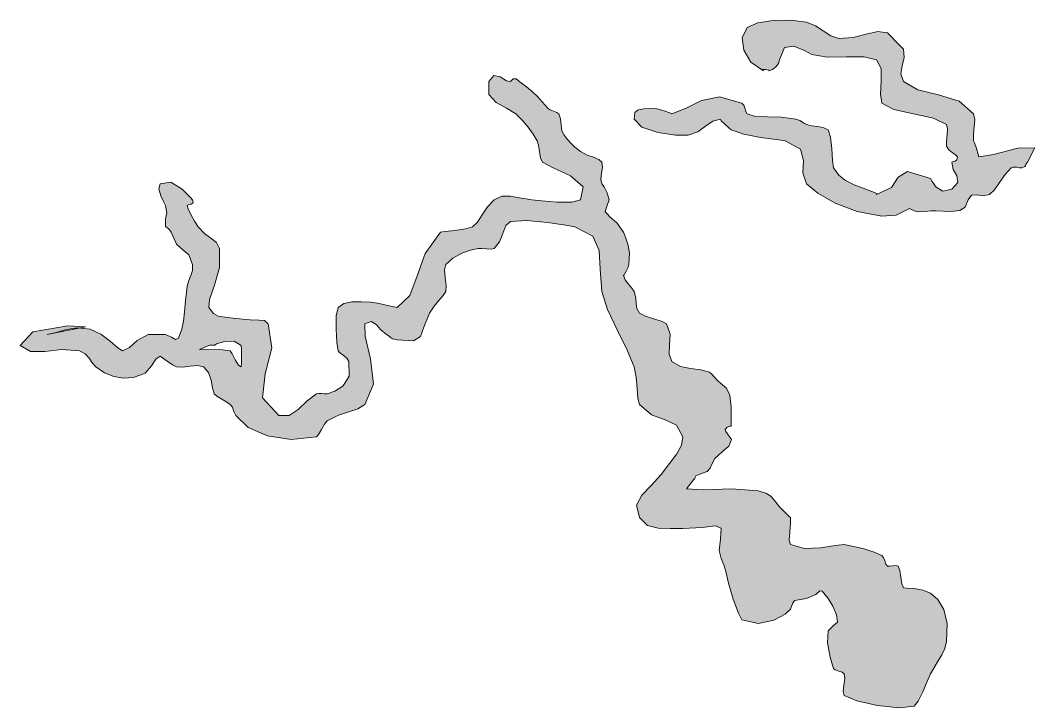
# Model space of a CAD drawing. Header units: inches. Extents: x 18 to 851, y -500 to 848.
# Drawn here: x 714.3 to 734.25, y 116.66 to 130.17 of the extents above; entities that cross this region are included whole.
import ezdxf

# ---------------------------------------------------------------- set-up
doc = ezdxf.new("R2010")
doc.units = ezdxf.units.IN
doc.header["$MEASUREMENT"] = 0
doc.layers.add('Layer 1', color=7, linetype='Continuous')

msp = doc.modelspace()

# ---------------------------------------------------------------- hatches: boundary and pattern name
at = {"layer": 'Layer 1', "true_color": 0xffffff}
msp.add_hatch(color=7, dxfattribs=at).paths.add_polyline_path([(728.595, 130.026), (728.799, 130.121), (729.104, 130.168), (729.447, 130.171), (729.76, 130.133), (729.935, 130.064), (730.089, 129.963), (730.237, 129.867), (730.395, 129.814), (730.676, 129.831), (730.933, 129.9), (731.158, 129.953), (731.348, 129.921), (731.416, 129.859), (731.523, 129.749), (731.622, 129.646), (731.665, 129.603), (731.678, 129.439), (731.64, 129.275), (731.613, 129.117), (731.665, 128.968), (731.948, 128.803), (732.353, 128.706), (732.758, 128.581), (733.042, 128.332), (733.066, 128.217), (733.057, 128.074), (733.04, 127.928), (733.042, 127.803), (733.059, 127.762), (733.098, 127.65), (733.136, 127.535), (733.147, 127.485), (733.438, 127.535), (733.914, 127.655), (734.245, 127.664), (734.101, 127.379), (734.073, 127.34), (734.067, 127.312), (734.052, 127.293), (733.994, 127.273), (733.946, 127.272), (733.885, 127.28), (733.824, 127.284), (733.783, 127.273), (733.662, 127.142), (733.555, 126.982), (733.457, 126.837), (733.359, 126.744), (733.229, 126.719), (733.104, 126.736), (733, 126.731), (732.936, 126.639), (732.878, 126.495), (732.776, 126.428), (732.596, 126.413), (732.301, 126.427), (732.211, 126.422), (732.079, 126.411), (731.951, 126.408), (731.877, 126.427), (731.781, 126.468), (731.681, 126.415), (731.52, 126.342), (731.241, 126.32), (730.753, 126.412), (730.323, 126.574), (729.982, 126.769), (729.76, 126.956), (729.685, 127.174), (729.699, 127.416), (729.638, 127.64), (729.336, 127.803), (729.16, 127.828), (728.854, 127.868), (728.525, 127.929), (728.277, 128.015), (728.23, 128.054), (728.152, 128.126), (728.083, 128.195), (728.065, 128.227), (727.914, 128.188), (727.773, 128.09), (727.62, 127.98), (727.43, 127.909), (727.185, 127.91), (726.836, 127.964), (726.519, 128.069), (726.371, 128.227), (726.385, 128.355), (726.451, 128.413), (726.558, 128.431), (726.688, 128.438), (726.819, 128.429), (726.963, 128.393), (727.074, 128.353), (727.112, 128.332), (727.392, 128.441), (727.695, 128.592), (728.051, 128.666), (728.488, 128.544), (728.523, 128.502), (728.545, 128.44), (728.564, 128.377), (728.595, 128.332), (728.758, 128.28), (728.992, 128.272), (729.266, 128.269), (729.548, 128.227), (729.626, 128.198), (729.678, 128.169), (729.717, 128.143), (729.76, 128.121), (729.859, 128.099), (729.981, 128.082), (730.098, 128.059), (730.183, 128.015), (730.232, 127.873), (730.255, 127.642), (730.268, 127.411), (730.289, 127.273), (730.393, 127.125), (730.524, 127.022), (730.697, 126.939), (730.924, 126.85), (730.972, 126.833), (731.062, 126.799), (731.137, 126.764), (731.136, 126.744), (731.431, 126.885), (731.562, 127.089), (731.744, 127.199), (732.194, 127.062), (732.227, 127.002), (732.31, 126.889), (732.44, 126.809), (732.618, 126.85), (732.736, 126.984), (732.713, 127.112), (732.643, 127.24), (732.618, 127.379), (732.64, 127.393), (732.682, 127.402), (732.717, 127.428), (732.724, 127.485), (732.69, 127.527), (732.625, 127.572), (732.556, 127.627), (732.512, 127.697), (732.51, 127.791), (732.525, 127.918), (732.533, 128.04), (732.512, 128.121), (732.252, 128.247), (731.859, 128.332), (731.476, 128.417), (731.241, 128.544), (731.21, 128.721), (731.229, 128.972), (731.227, 129.221), (731.136, 129.391), (730.89, 129.45), (730.535, 129.45), (730.164, 129.447), (729.865, 129.497), (729.717, 129.577), (729.511, 129.663), (729.323, 129.639), (729.229, 129.391), (729.207, 129.322), (729.155, 129.257), (729.087, 129.205), (729.018, 129.18), (729.026, 129.193), (728.953, 129.204), (728.887, 129.203), (728.912, 129.18), (728.666, 129.346), (728.523, 129.582), (728.496, 129.829)])
h = msp.add_hatch(color=7, dxfattribs=at)
h.paths.add_polyline_path([(723.513, 128.968), (723.611, 129.087), (723.738, 129.056), (723.859, 128.98), (723.936, 128.968), (723.993, 129.023), (724.047, 129.02), (724.124, 128.964), (724.254, 128.861), (724.372, 128.766), (724.469, 128.673), (724.564, 128.568), (724.677, 128.438), (724.721, 128.409), (724.787, 128.382), (724.852, 128.356), (724.889, 128.332), (724.924, 128.233), (724.936, 128.115), (724.95, 128), (724.994, 127.909), (725.062, 127.829), (725.125, 127.752), (725.202, 127.674), (725.312, 127.591), (725.448, 127.522), (725.572, 127.477), (725.674, 127.436), (725.736, 127.379), (725.747, 127.285), (725.729, 127.16), (725.714, 127.039), (725.736, 126.956), (725.777, 126.896), (725.839, 126.778), (725.876, 126.643), (725.842, 126.532), (725.798, 126.414), (725.888, 126.311), (726.034, 126.185), (726.159, 126.003), (726.208, 125.886), (726.253, 125.751), (726.277, 125.583), (726.266, 125.367), (726.244, 125.301), (726.209, 125.226), (726.175, 125.168), (726.159, 125.156), (726.191, 125.065), (726.256, 124.98), (726.324, 124.903), (726.371, 124.838), (726.402, 124.714), (726.408, 124.604), (726.421, 124.505), (726.477, 124.415), (726.591, 124.354), (726.759, 124.3), (726.918, 124.25), (727.006, 124.203), (727.075, 124.002), (727.067, 123.794), (727.056, 123.605), (727.112, 123.462), (727.283, 123.361), (727.48, 123.322), (727.679, 123.3), (727.854, 123.25), (727.9, 123.212), (727.952, 123.152), (728.009, 123.088), (728.065, 123.038), (728.187, 122.936), (728.252, 122.798), (728.276, 122.568), (728.277, 122.191), (728.252, 122.193), (728.199, 122.169), (728.159, 122.128), (728.171, 122.085), (728.287, 121.926), (728.234, 121.8), (728.098, 121.684), (727.959, 121.556), (727.897, 121.445), (727.867, 121.362), (727.803, 121.297), (727.642, 121.238), (727.584, 121.215), (727.568, 121.189), (727.563, 121.162), (727.536, 121.133), (727.398, 120.96), (727.733, 120.938), (728.287, 120.96), (728.807, 120.921), (728.961, 120.872), (729.055, 120.813), (729.131, 120.729), (729.229, 120.604), (729.272, 120.559), (729.344, 120.489), (729.411, 120.423), (729.441, 120.392), (729.444, 120.281), (729.43, 120.111), (729.42, 119.949), (729.441, 119.861), (729.718, 119.785), (730.034, 119.799), (730.319, 119.844), (730.5, 119.861), (730.684, 119.827), (730.892, 119.776), (731.089, 119.715), (731.241, 119.65), (731.271, 119.609), (731.297, 119.541), (731.321, 119.476), (731.348, 119.438), (731.395, 119.436), (731.458, 119.443), (731.52, 119.449), (731.56, 119.438), (731.592, 119.354), (731.611, 119.221), (731.631, 119.092), (731.665, 119.015), (731.73, 119.008), (731.872, 118.996), (732.043, 118.967), (732.194, 118.909), (732.34, 118.783), (732.46, 118.585), (732.526, 118.311), (732.512, 117.956), (732.476, 117.817), (732.416, 117.696), (732.325, 117.546), (732.194, 117.32), (732.129, 117.173), (732.045, 116.97), (731.957, 116.783), (731.877, 116.686), (731.58, 116.655), (731.155, 116.699), (730.747, 116.789), (730.5, 116.897), (730.479, 116.977), (730.491, 117.1), (730.509, 117.228), (730.5, 117.32), (730.46, 117.351), (730.392, 117.377), (730.325, 117.401), (730.289, 117.427), (730.221, 117.646), (730.172, 117.928), (730.182, 118.17), (730.289, 118.273), (730.366, 118.334), (730.348, 118.479), (730.273, 118.654), (730.183, 118.803), (730.069, 118.946), (730.018, 118.952), (729.942, 118.882), (729.76, 118.803), (729.604, 118.775), (729.531, 118.764), (729.492, 118.719), (729.441, 118.592), (729.34, 118.495), (729.113, 118.375), (728.813, 118.31), (728.488, 118.38), (728.42, 118.512), (728.318, 118.792), (728.223, 119.104), (728.171, 119.332), (728.134, 119.463), (728.079, 119.591), (728.044, 119.748), (728.065, 119.968), (728.079, 120.188), (727.961, 120.232), (727.71, 120.197), (727.324, 120.18), (727.075, 120.179), (726.839, 120.183), (726.634, 120.238), (726.477, 120.392), (726.418, 120.635), (726.519, 120.832), (726.705, 121.021), (726.9, 121.238), (727.067, 121.459), (727.209, 121.649), (727.303, 121.82), (727.324, 121.979), (727.203, 122.211), (726.978, 122.318), (726.714, 122.416), (726.477, 122.615), (726.445, 122.734), (726.428, 122.933), (726.408, 123.157), (726.371, 123.355), (726.232, 123.688), (726.036, 124.082), (725.849, 124.482), (725.736, 124.838), (725.703, 125.278), (725.683, 125.646), (725.557, 125.928), (725.206, 126.108), (725.025, 126.143), (724.663, 126.197), (724.255, 126.234), (723.936, 126.215), (723.844, 126.133), (723.787, 125.982), (723.725, 125.816), (723.618, 125.686), (723.556, 125.671), (723.464, 125.675), (723.371, 125.684), (723.301, 125.686), (723.151, 125.653), (722.979, 125.589), (722.807, 125.493), (722.665, 125.367), (722.638, 125.263), (722.651, 125.113), (722.672, 124.959), (722.665, 124.838), (722.615, 124.759), (722.531, 124.662), (722.435, 124.548), (722.348, 124.415), (722.237, 124.137), (722.171, 123.955), (722.034, 123.87), (721.712, 123.885), (721.62, 123.905), (721.578, 123.931), (721.55, 123.959), (721.501, 123.991), (721.389, 124.082), (721.298, 124.189), (721.202, 124.25), (721.077, 124.203), (721.08, 123.962), (721.189, 123.515), (721.242, 123.015), (721.077, 122.615), (720.934, 122.529), (720.759, 122.474), (720.558, 122.409), (720.336, 122.297), (720.283, 122.232), (720.224, 122.127), (720.167, 122.028), (720.124, 121.979), (719.626, 121.928), (719.16, 122), (718.778, 122.167), (718.536, 122.403), (718.5, 122.476), (718.487, 122.521), (718.473, 122.562), (718.43, 122.615), (718.362, 122.663), (718.261, 122.721), (718.165, 122.778), (718.112, 122.826), (718.082, 122.944), (718.055, 123.098), (718.003, 123.247), (717.9, 123.355), (717.785, 123.381), (717.643, 123.37), (717.496, 123.353), (717.371, 123.355), (717.295, 123.395), (717.191, 123.467), (717.099, 123.537), (717.054, 123.567), (716.965, 123.509), (716.883, 123.377), (716.753, 123.234), (716.524, 123.145), (716.327, 123.135), (716.139, 123.165), (715.957, 123.238), (715.783, 123.355), (715.713, 123.437), (715.652, 123.53), (715.576, 123.616), (715.465, 123.674), (715.117, 123.7), (714.785, 123.662), (714.501, 123.656), (714.301, 123.779), (714.55, 124.045), (715.234, 124.166), (715.585, 124.147), (714.83, 123.991), (715.01, 124.034), (715.205, 124.09), (715.425, 124.122), (715.677, 124.097), (715.884, 124.002), (716.071, 123.861), (716.221, 123.732), (716.312, 123.674), (716.447, 123.737), (716.597, 123.878), (716.815, 123.996), (717.159, 123.991), (717.271, 123.938), (717.35, 123.892), (717.411, 123.92), (717.477, 124.097), (717.51, 124.258), (717.53, 124.436), (717.551, 124.656), (717.583, 124.944), (717.612, 125.057), (717.654, 125.151), (717.687, 125.249), (717.688, 125.367), (717.614, 125.562), (717.497, 125.661), (717.37, 125.771), (717.266, 126.003), (717.242, 126.046), (717.207, 126.08), (717.174, 126.103), (717.159, 126.108), (717.153, 126.258), (717.171, 126.323), (717.183, 126.388), (717.159, 126.532), (717.125, 126.597), (717.065, 126.719), (717.026, 126.854), (717.054, 126.956), (717.263, 126.988), (717.481, 126.849), (717.646, 126.684), (717.688, 126.639), (717.699, 126.581), (717.661, 126.555), (717.61, 126.544), (717.583, 126.532), (717.602, 126.466), (717.655, 126.351), (717.727, 126.22), (717.795, 126.108), (717.92, 125.976), (718.05, 125.886), (718.158, 125.802), (718.219, 125.686), (718.216, 125.312), (718.122, 124.96), (718.024, 124.68), (718.007, 124.521), (718.098, 124.404), (718.192, 124.354), (718.326, 124.334), (718.536, 124.309), (718.822, 124.279), (718.998, 124.278), (719.102, 124.266), (719.171, 124.203), (719.246, 123.731), (719.114, 123.217), (719.063, 122.745), (719.383, 122.403), (719.586, 122.399), (719.767, 122.521), (719.94, 122.688), (720.124, 122.826), (720.172, 122.836), (720.229, 122.831), (720.285, 122.824), (720.336, 122.826), (720.484, 122.877), (720.652, 122.986), (720.768, 123.175), (720.76, 123.462), (720.718, 123.527), (720.647, 123.587), (720.58, 123.638), (720.548, 123.674), (720.527, 123.835), (720.511, 124.098), (720.512, 124.359), (720.548, 124.521), (720.662, 124.602), (720.82, 124.633), (721, 124.635), (721.183, 124.627), (721.326, 124.607), (721.497, 124.569), (721.644, 124.534), (721.712, 124.521), (721.957, 124.762), (722.101, 125.146), (722.262, 125.588), (722.56, 126.003), (722.65, 126.018), (722.842, 126.039), (723.051, 126.068), (723.194, 126.108), (723.289, 126.201), (723.383, 126.343), (723.488, 126.501), (723.618, 126.639), (723.771, 126.713), (723.929, 126.714), (724.118, 126.677), (724.359, 126.639), (724.555, 126.619), (724.854, 126.598), (725.144, 126.597), (725.312, 126.639), (725.369, 126.898), (725.117, 127.11), (724.778, 127.271), (724.571, 127.379), (724.531, 127.468), (724.508, 127.592), (724.49, 127.715), (724.465, 127.803), (724.387, 127.932), (724.287, 128.068), (724.17, 128.206), (724.042, 128.332), (723.863, 128.44), (723.658, 128.552), (723.513, 128.712)])
h.paths.add_polyline_path([(718.007, 123.779), (717.824, 123.698), (717.957, 123.689), (718.221, 123.699), (718.43, 123.674), (718.468, 123.611), (718.525, 123.494), (718.588, 123.387), (718.642, 123.355), (718.651, 123.423), (718.653, 123.562), (718.65, 123.705), (718.642, 123.779), (718.503, 123.863), (718.316, 123.855), (718.161, 123.811), (718.112, 123.779), (718.09, 123.782), (718.06, 123.783), (718.029, 123.783)])

# ---------------------------------------------------------------- linework, layer by layer
at = {"layer": 'Layer 1', "lineweight": 0}
for points in [[(728.595, 130.026), (728.799, 130.121), (729.104, 130.168), (729.447, 130.171), (729.76, 130.133), (729.935, 130.064), (730.089, 129.963), (730.237, 129.867), (730.395, 129.814), (730.676, 129.831), (730.933, 129.9), (731.158, 129.953), (731.348, 129.921), (731.416, 129.859), (731.523, 129.749), (731.622, 129.646), (731.665, 129.603), (731.678, 129.439), (731.64, 129.275), (731.613, 129.117), (731.665, 128.968), (731.948, 128.803), (732.353, 128.706), (732.758, 128.581), (733.042, 128.332), (733.066, 128.217), (733.057, 128.074), (733.04, 127.928), (733.042, 127.803), (733.059, 127.762), (733.098, 127.65), (733.136, 127.535), (733.147, 127.485), (733.438, 127.535), (733.914, 127.655), (734.245, 127.664), (734.101, 127.379), (734.073, 127.34), (734.067, 127.312), (734.052, 127.293), (733.994, 127.273), (733.946, 127.272), (733.885, 127.28), (733.824, 127.284), (733.783, 127.273), (733.662, 127.142), (733.555, 126.982), (733.457, 126.837), (733.359, 126.744), (733.229, 126.719), (733.104, 126.736), (733, 126.731), (732.936, 126.639), (732.878, 126.495), (732.776, 126.428), (732.596, 126.413), (732.301, 126.427), (732.211, 126.422), (732.079, 126.411), (731.951, 126.408), (731.877, 126.427), (731.781, 126.468), (731.681, 126.415), (731.52, 126.342), (731.241, 126.32), (730.753, 126.412), (730.323, 126.574), (729.982, 126.769), (729.76, 126.956), (729.685, 127.174), (729.699, 127.416), (729.638, 127.64), (729.336, 127.803), (729.16, 127.828), (728.854, 127.868), (728.525, 127.929), (728.277, 128.015), (728.23, 128.054), (728.152, 128.126), (728.083, 128.195), (728.065, 128.227), (727.914, 128.188), (727.773, 128.09), (727.62, 127.98), (727.43, 127.909), (727.185, 127.91), (726.836, 127.964), (726.519, 128.069), (726.371, 128.227), (726.385, 128.355), (726.451, 128.413), (726.558, 128.431), (726.688, 128.438), (726.819, 128.429), (726.963, 128.393), (727.074, 128.353), (727.112, 128.332), (727.392, 128.441), (727.695, 128.592), (728.051, 128.666), (728.488, 128.544), (728.523, 128.502), (728.545, 128.44), (728.564, 128.377), (728.595, 128.332), (728.758, 128.28), (728.992, 128.272), (729.266, 128.269), (729.548, 128.227), (729.626, 128.198), (729.678, 128.169), (729.717, 128.143), (729.76, 128.121), (729.859, 128.099), (729.981, 128.082), (730.098, 128.059), (730.183, 128.015), (730.232, 127.873), (730.255, 127.642), (730.268, 127.411), (730.289, 127.273), (730.393, 127.125), (730.524, 127.022), (730.697, 126.939), (730.924, 126.85), (730.972, 126.833), (731.062, 126.799), (731.137, 126.764), (731.136, 126.744), (731.431, 126.885), (731.562, 127.089), (731.744, 127.199), (732.194, 127.062), (732.227, 127.002), (732.31, 126.889), (732.44, 126.809), (732.618, 126.85), (732.736, 126.984), (732.713, 127.112), (732.643, 127.24), (732.618, 127.379), (732.64, 127.393), (732.682, 127.402), (732.717, 127.428), (732.724, 127.485), (732.69, 127.527), (732.625, 127.572), (732.556, 127.627), (732.512, 127.697), (732.51, 127.791), (732.525, 127.918), (732.533, 128.04), (732.512, 128.121), (732.252, 128.247), (731.859, 128.332), (731.476, 128.417), (731.241, 128.544), (731.21, 128.721), (731.229, 128.972), (731.227, 129.221), (731.136, 129.391), (730.89, 129.45), (730.535, 129.45), (730.164, 129.447), (729.865, 129.497), (729.717, 129.577), (729.511, 129.663), (729.323, 129.639), (729.229, 129.391), (729.207, 129.322), (729.155, 129.257), (729.087, 129.205), (729.018, 129.18), (729.026, 129.193), (728.953, 129.204), (728.887, 129.203), (728.912, 129.18), (728.666, 129.346), (728.523, 129.582), (728.496, 129.829), (728.595, 130.026), (728.595, 130.026)], [(723.513, 128.968), (723.611, 129.087), (723.738, 129.056), (723.859, 128.98), (723.936, 128.968), (723.993, 129.023), (724.047, 129.02), (724.124, 128.964), (724.254, 128.861), (724.372, 128.766), (724.469, 128.673), (724.564, 128.568), (724.677, 128.438), (724.721, 128.409), (724.787, 128.382), (724.852, 128.356), (724.889, 128.332), (724.924, 128.233), (724.936, 128.115), (724.95, 128), (724.994, 127.909), (725.062, 127.829), (725.125, 127.752), (725.202, 127.674), (725.312, 127.591), (725.448, 127.522), (725.572, 127.477), (725.674, 127.436), (725.736, 127.379), (725.747, 127.285), (725.729, 127.16), (725.714, 127.039), (725.736, 126.956), (725.777, 126.896), (725.839, 126.778), (725.876, 126.643), (725.842, 126.532), (725.798, 126.414), (725.888, 126.311), (726.034, 126.185), (726.159, 126.003), (726.208, 125.886), (726.253, 125.751), (726.277, 125.583), (726.266, 125.367), (726.244, 125.301), (726.209, 125.226), (726.175, 125.168), (726.159, 125.156), (726.191, 125.065), (726.256, 124.98), (726.324, 124.903), (726.371, 124.838), (726.402, 124.714), (726.408, 124.604), (726.421, 124.505), (726.477, 124.415), (726.591, 124.354), (726.759, 124.3), (726.918, 124.25), (727.006, 124.203), (727.075, 124.002), (727.067, 123.794), (727.056, 123.605), (727.112, 123.462), (727.283, 123.361), (727.48, 123.322), (727.679, 123.3), (727.854, 123.25), (727.9, 123.212), (727.952, 123.152), (728.009, 123.088), (728.065, 123.038), (728.187, 122.936), (728.252, 122.798), (728.276, 122.568), (728.277, 122.191), (728.252, 122.193), (728.199, 122.169), (728.159, 122.128), (728.171, 122.085), (728.287, 121.926), (728.234, 121.8), (728.098, 121.684), (727.959, 121.556), (727.897, 121.445), (727.867, 121.362), (727.803, 121.297), (727.642, 121.238), (727.584, 121.215), (727.568, 121.189), (727.563, 121.162), (727.536, 121.133), (727.398, 120.96), (727.733, 120.938), (728.287, 120.96), (728.807, 120.921), (728.961, 120.872), (729.055, 120.813), (729.131, 120.729), (729.229, 120.604), (729.272, 120.559), (729.344, 120.489), (729.411, 120.423), (729.441, 120.392), (729.444, 120.281), (729.43, 120.111), (729.42, 119.949), (729.441, 119.861), (729.718, 119.785), (730.034, 119.799), (730.319, 119.844), (730.5, 119.861), (730.684, 119.827), (730.892, 119.776), (731.089, 119.715), (731.241, 119.65), (731.271, 119.609), (731.297, 119.541), (731.321, 119.476), (731.348, 119.438), (731.395, 119.436), (731.458, 119.443), (731.52, 119.449), (731.56, 119.438), (731.592, 119.354), (731.611, 119.221), (731.631, 119.092), (731.665, 119.015), (731.73, 119.008), (731.872, 118.996), (732.043, 118.967), (732.194, 118.909), (732.34, 118.783), (732.46, 118.585), (732.526, 118.311), (732.512, 117.956), (732.476, 117.817), (732.416, 117.696), (732.325, 117.546), (732.194, 117.32), (732.129, 117.173), (732.045, 116.97), (731.957, 116.783), (731.877, 116.686), (731.58, 116.655), (731.155, 116.699), (730.747, 116.789), (730.5, 116.897), (730.479, 116.977), (730.491, 117.1), (730.509, 117.228), (730.5, 117.32), (730.46, 117.351), (730.392, 117.377), (730.325, 117.401), (730.289, 117.427), (730.221, 117.646), (730.172, 117.928), (730.182, 118.17), (730.289, 118.273), (730.366, 118.334), (730.348, 118.479), (730.273, 118.654), (730.183, 118.803), (730.069, 118.946), (730.018, 118.952), (729.942, 118.882), (729.76, 118.803), (729.604, 118.775), (729.531, 118.764), (729.492, 118.719), (729.441, 118.592), (729.34, 118.495), (729.113, 118.375), (728.813, 118.31), (728.488, 118.38), (728.42, 118.512), (728.318, 118.792), (728.223, 119.104), (728.171, 119.332), (728.134, 119.463), (728.079, 119.591), (728.044, 119.748), (728.065, 119.968), (728.079, 120.188), (727.961, 120.232), (727.71, 120.197), (727.324, 120.18), (727.075, 120.179), (726.839, 120.183), (726.634, 120.238), (726.477, 120.392), (726.418, 120.635), (726.519, 120.832), (726.705, 121.021), (726.9, 121.238), (727.067, 121.459), (727.209, 121.649), (727.303, 121.82), (727.324, 121.979), (727.203, 122.211), (726.978, 122.318), (726.714, 122.416), (726.477, 122.615), (726.445, 122.734), (726.428, 122.933), (726.408, 123.157), (726.371, 123.355), (726.232, 123.688), (726.036, 124.082), (725.849, 124.482), (725.736, 124.838), (725.703, 125.278), (725.683, 125.646), (725.557, 125.928), (725.206, 126.108), (725.025, 126.143), (724.663, 126.197), (724.255, 126.234), (723.936, 126.215), (723.844, 126.133), (723.787, 125.982), (723.725, 125.816), (723.618, 125.686), (723.556, 125.671), (723.464, 125.675), (723.371, 125.684), (723.301, 125.686), (723.151, 125.653), (722.979, 125.589), (722.807, 125.493), (722.665, 125.367), (722.638, 125.263), (722.651, 125.113), (722.672, 124.959), (722.665, 124.838), (722.615, 124.759), (722.531, 124.662), (722.435, 124.548), (722.348, 124.415), (722.237, 124.137), (722.171, 123.955), (722.034, 123.87), (721.712, 123.885), (721.62, 123.905), (721.578, 123.931), (721.55, 123.959), (721.501, 123.991), (721.389, 124.082), (721.298, 124.189), (721.202, 124.25), (721.077, 124.203), (721.08, 123.962), (721.189, 123.515), (721.242, 123.015), (721.077, 122.615), (720.934, 122.529), (720.759, 122.474), (720.558, 122.409), (720.336, 122.297), (720.283, 122.232), (720.224, 122.127), (720.167, 122.028), (720.124, 121.979), (719.626, 121.928), (719.16, 122), (718.778, 122.167), (718.536, 122.403), (718.5, 122.476), (718.487, 122.521), (718.473, 122.562), (718.43, 122.615), (718.362, 122.663), (718.261, 122.721), (718.165, 122.778), (718.112, 122.826), (718.082, 122.944), (718.055, 123.098), (718.003, 123.247), (717.9, 123.355), (717.785, 123.381), (717.643, 123.37), (717.496, 123.353), (717.371, 123.355), (717.295, 123.395), (717.191, 123.467), (717.099, 123.537), (717.054, 123.567), (716.965, 123.509), (716.883, 123.377), (716.753, 123.234), (716.524, 123.145), (716.327, 123.135), (716.139, 123.165), (715.957, 123.238), (715.783, 123.355), (715.713, 123.437), (715.652, 123.53), (715.576, 123.616), (715.465, 123.674), (715.117, 123.7), (714.785, 123.662), (714.501, 123.656), (714.301, 123.779), (714.55, 124.045), (715.234, 124.166), (715.585, 124.147), (714.83, 123.991), (715.01, 124.034), (715.205, 124.09), (715.425, 124.122), (715.677, 124.097), (715.884, 124.002), (716.071, 123.861), (716.221, 123.732), (716.312, 123.674), (716.447, 123.737), (716.597, 123.878), (716.815, 123.996), (717.159, 123.991), (717.271, 123.938), (717.35, 123.892), (717.411, 123.92), (717.477, 124.097), (717.51, 124.258), (717.53, 124.436), (717.551, 124.656), (717.583, 124.944), (717.612, 125.057), (717.654, 125.151), (717.687, 125.249), (717.688, 125.367), (717.614, 125.562), (717.497, 125.661), (717.37, 125.771), (717.266, 126.003), (717.242, 126.046), (717.207, 126.08), (717.174, 126.103), (717.159, 126.108), (717.153, 126.258), (717.171, 126.323), (717.183, 126.388), (717.159, 126.532), (717.125, 126.597), (717.065, 126.719), (717.026, 126.854), (717.054, 126.956), (717.263, 126.988), (717.481, 126.849), (717.646, 126.684), (717.688, 126.639), (717.699, 126.581), (717.661, 126.555), (717.61, 126.544), (717.583, 126.532), (717.602, 126.466), (717.655, 126.351), (717.727, 126.22), (717.795, 126.108), (717.92, 125.976), (718.05, 125.886), (718.158, 125.802), (718.219, 125.686), (718.216, 125.312), (718.122, 124.96), (718.024, 124.68), (718.007, 124.521), (718.098, 124.404), (718.192, 124.354), (718.326, 124.334), (718.536, 124.309), (718.822, 124.279), (718.998, 124.278), (719.102, 124.266), (719.171, 124.203), (719.246, 123.731), (719.114, 123.217), (719.063, 122.745), (719.383, 122.403), (719.586, 122.399), (719.767, 122.521), (719.94, 122.688), (720.124, 122.826), (720.172, 122.836), (720.229, 122.831), (720.285, 122.824), (720.336, 122.826), (720.484, 122.877), (720.652, 122.986), (720.768, 123.175), (720.76, 123.462), (720.718, 123.527), (720.647, 123.587), (720.58, 123.638), (720.548, 123.674), (720.527, 123.835), (720.511, 124.098), (720.512, 124.359), (720.548, 124.521), (720.662, 124.602), (720.82, 124.633), (721, 124.635), (721.183, 124.627), (721.326, 124.607), (721.497, 124.569), (721.644, 124.534), (721.712, 124.521), (721.957, 124.762), (722.101, 125.146), (722.262, 125.588), (722.56, 126.003), (722.65, 126.018), (722.842, 126.039), (723.051, 126.068), (723.194, 126.108), (723.289, 126.201), (723.383, 126.343), (723.488, 126.501), (723.618, 126.639), (723.771, 126.713), (723.929, 126.714), (724.118, 126.677), (724.359, 126.639), (724.555, 126.619), (724.854, 126.598), (725.144, 126.597), (725.312, 126.639), (725.369, 126.898), (725.117, 127.11), (724.778, 127.271), (724.571, 127.379), (724.531, 127.468), (724.508, 127.592), (724.49, 127.715), (724.465, 127.803), (724.387, 127.932), (724.287, 128.068), (724.17, 128.206), (724.042, 128.332), (723.863, 128.44), (723.658, 128.552), (723.513, 128.712), (723.513, 128.968), (723.513, 128.968)], [(718.112, 123.779), (718.161, 123.811), (718.316, 123.855), (718.503, 123.863), (718.642, 123.779), (718.65, 123.705), (718.653, 123.562), (718.651, 123.423), (718.642, 123.355), (718.588, 123.387), (718.525, 123.494), (718.468, 123.611), (718.43, 123.674), (718.221, 123.699), (717.957, 123.689), (717.824, 123.698), (718.007, 123.779), (718.029, 123.783), (718.06, 123.783), (718.09, 123.782), (718.112, 123.779), (718.112, 123.779)], [(718.007, 123.779), (717.824, 123.698), (717.957, 123.689), (718.221, 123.699), (718.43, 123.674), (718.468, 123.611), (718.525, 123.494), (718.588, 123.387), (718.642, 123.355), (718.651, 123.423), (718.653, 123.562), (718.65, 123.705), (718.642, 123.779), (718.503, 123.863), (718.316, 123.855), (718.161, 123.811), (718.112, 123.779), (718.09, 123.782), (718.06, 123.783), (718.029, 123.783), (718.007, 123.779), (718.007, 123.779)]]:
    msp.add_lwpolyline(points, dxfattribs=at)

doc.saveas('drawing.dxf')
